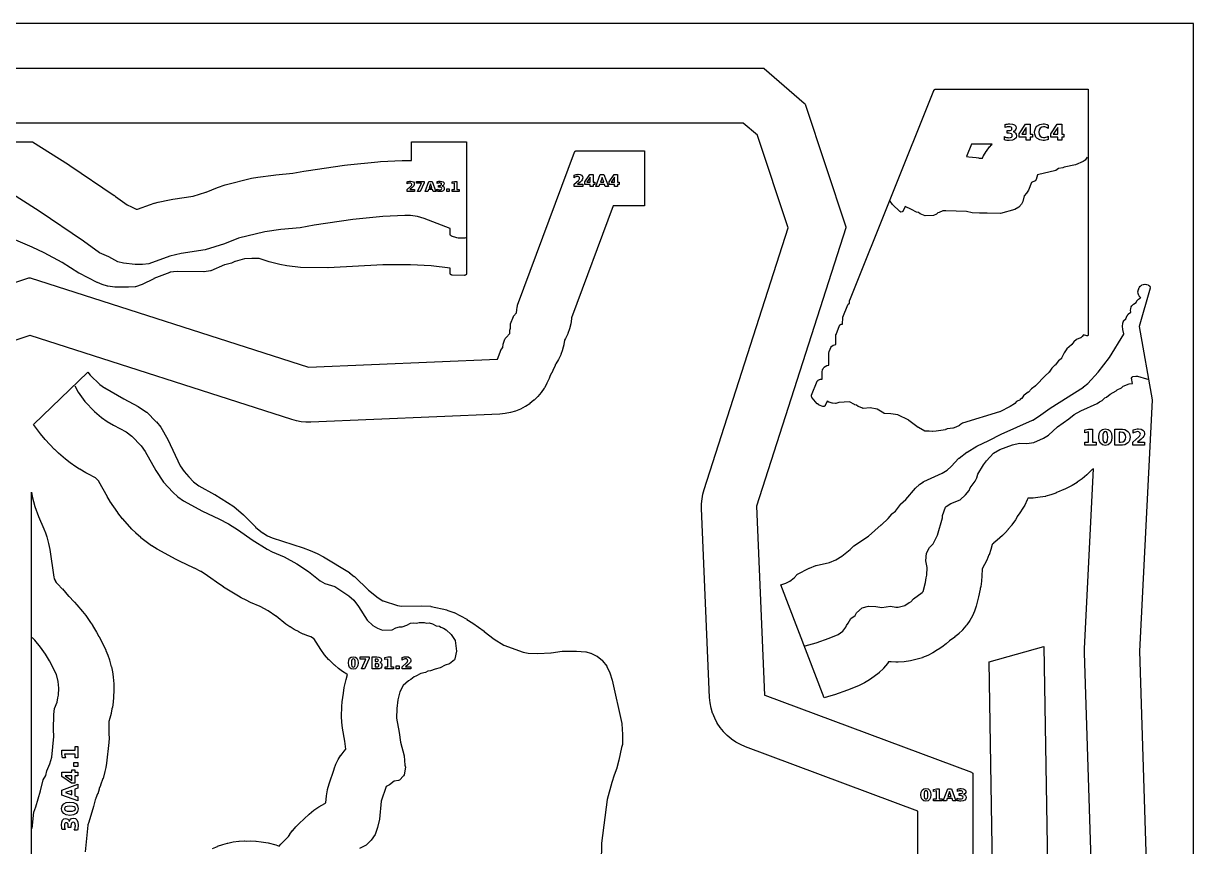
# Model space of a CAD drawing. Header units: millimetres. Extents: x 0 to 841, y 0 to 594.
# Drawn here: x 415.7 to 841, y 294.8 to 594 of the extents above; entities that cross this region are included whole.
import ezdxf

# ---------------------------------------------------------------- set-up
doc = ezdxf.new("R2010")
doc.units = ezdxf.units.MM
for name, color, linetype in [('CUT', 1, 'Continuous'), ('ENGRAVE', 5, 'Continuous'), ('SHEET_EDGE_DO_NOT_CUT', 8, 'Continuous')]:
    doc.layers.add(name, color=color, linetype=linetype)

msp = doc.modelspace()

# ---------------------------------------------------------------- linework, layer by layer
at = {"layer": 'CUT'}
for points in [[(358.62, 577.75), (684.52, 577.76), (684.52, 577.76), (684.57, 577.76), (684.62, 577.75), (684.74, 577.72), (684.79, 577.71), (684.84, 577.69), (684.88, 577.67), (684.93, 577.64), (684.97, 577.61), (699.53, 565.03), (699.57, 564.99), (699.61, 564.95), (699.72, 564.8), (699.75, 564.76), (699.77, 564.71), (699.79, 564.66), (714.63, 520.01), (714.65, 519.96), (714.66, 519.91), (714.66, 519.86), (714.66, 519.81), (714.65, 519.75), (714.64, 519.7), (682.19, 418.53), (682.18, 418.52), (682.18, 418.51), (685.11, 349.87), (685.11, 349.86), (685.12, 349.85), (760.29, 321.85), (760.33, 321.83), (760.37, 321.81), (760.41, 321.79), (760.56, 321.69), (760.6, 321.66), (760.63, 321.62), (760.66, 321.58), (760.69, 321.54), (760.72, 321.5), (760.78, 321.38), (760.79, 321.34), (760.81, 321.3), (760.82, 321.25), (760.82, 321.21), (760.83, 321.16), (760.84, 146.56)], [(740.84, 149.42), (740.83, 307.75), (740.83, 307.76), (740.82, 307.76), (678.14, 331.11), (678.11, 331.12), (676.35, 331.88), (676.31, 331.9), (674.64, 332.82), (674.6, 332.84), (673.03, 333.92), (672.99, 333.95), (671.54, 335.17), (671.5, 335.2), (670.17, 336.56), (670.14, 336.6), (668.94, 338.08), (668.91, 338.12), (667.87, 339.71), (667.85, 339.76), (666.97, 341.44), (666.95, 341.49), (666.23, 343.25), (666.22, 343.3), (665.68, 345.12), (665.67, 345.17), (665.31, 347.04), (665.3, 347.09), (665.13, 349), (665.13, 349.02), (662.2, 417.66), (662.2, 417.68), (662.2, 419.41), (662.21, 419.45), (662.36, 421.17), (662.37, 421.21), (662.67, 422.9), (662.68, 422.95), (663.14, 424.62), (663.14, 424.64), (693.64, 519.73), (693.65, 519.75), (693.64, 519.76), (682.49, 553.32), (682.48, 553.33), (682.47, 553.34), (677.36, 557.75), (677.36, 557.76), (677.34, 557.76), (358.62, 557.75)], [(366.05, 550.95), (419.05, 550.95), (432.07, 542.75), (432.07, 542.74), (432.64, 542.37), (432.65, 542.37), (448.77, 531.42), (448.78, 531.42), (449.26, 531.08), (449.26, 531.08), (453.43, 528.07), (453.44, 528.06), (453.45, 528.05), (455.02, 527.34), (455.04, 527.33), (456.43, 526.63), (456.45, 526.62), (456.7, 526.49), (456.71, 526.48), (456.72, 526.48), (457.2, 526.43), (457.21, 526.43), (457.22, 526.43), (461.89, 528.18), (461.91, 528.19), (463.28, 528.64), (463.32, 528.65), (464.72, 529.01), (464.74, 529.01), (468.83, 529.89), (468.84, 529.89), (470.02, 530.1), (470.03, 530.11), (477.37, 531.21), (477.38, 531.22), (477.39, 531.22), (482.09, 532.67), (482.12, 532.67), (486.29, 534.39), (486.32, 534.41), (489.04, 535.3), (489.07, 535.31), (498.58, 537.71), (498.61, 537.71), (500.89, 538.14), (500.91, 538.15), (506.67, 538.89), (506.68, 538.9), (507.44, 538.98), (507.45, 538.98), (513.6, 539.53), (513.62, 539.54), (517.69, 540.31), (517.7, 540.31), (518.46, 540.44), (518.47, 540.44), (532.45, 542.52), (532.46, 542.52), (533.51, 542.65), (533.52, 542.65), (544.51, 543.69), (544.52, 543.69), (545.48, 543.76), (545.49, 543.76), (553.41, 544.12), (553.42, 544.12), (554.35, 544.14), (554.36, 544.14), (556.44, 544.14), (556.47, 544.14), (556.79, 544.12), (556.81, 544.12), (556.81, 544.13), (556.81, 550.95), (576.81, 550.95), (576.81, 503.26), (576.81, 503.26), (576.8, 503.21), (576.8, 503.16), (576.78, 503.12), (576.71, 502.89), (576.7, 502.84), (576.68, 502.8), (576.65, 502.75), (576.62, 502.71), (576.59, 502.68), (576.55, 502.64), (576.51, 502.61), (576.48, 502.58), (576.44, 502.56), (576.4, 502.54), (576.36, 502.52), (576.2, 502.47), (576.16, 502.46), (576.12, 502.45), (576.07, 502.44), (576.03, 502.44), (571.52, 502.52), (571.47, 502.52), (571.43, 502.53), (571.38, 502.54), (571.33, 502.56), (571.29, 502.58), (571.15, 502.66), (571.11, 502.68), (571.07, 502.71), (571.04, 502.74), (571, 502.78), (570.98, 502.82), (570.95, 502.86), (570.88, 503), (570.86, 503.04), (570.84, 503.09), (570.83, 503.14), (570.82, 503.18), (570.82, 503.23), (570.8, 505.06), (570.8, 505.07), (570.79, 505.07), (563.9, 505.85), (563.89, 505.85), (556.4, 506.24), (556.39, 506.24), (546.42, 506.2), (546.41, 506.2), (526.44, 505.2), (526.41, 505.2), (516.47, 505.3), (516.42, 505.3), (511.46, 505.84), (511.42, 505.84), (508.93, 506.35), (508.91, 506.35), (505.06, 507.31), (505.01, 507.33), (501.42, 508.59), (501.41, 508.59), (501.39, 508.59), (498.76, 508.59), (498.75, 508.59), (496.1, 508.42), (496.09, 508.42), (496.08, 508.41), (492.65, 507.45), (492.62, 507.44), (491.39, 506.92), (491.33, 506.9), (488.9, 506.24), (488.87, 506.23), (483.87, 504.12), (483.82, 504.1), (483.76, 504.09), (481.45, 503.71), (481.41, 503.71), (481.36, 503.71), (471.58, 503.88), (471.57, 503.88), (471.56, 503.88), (468.92, 503.54), (468.91, 503.54), (468.9, 503.53), (463.19, 501.24), (463.17, 501.23), (458.94, 499.11), (458.9, 499.09), (458.87, 499.08), (456.46, 498.32), (456.4, 498.31), (456.35, 498.3), (453.9, 498.13), (453.86, 498.13), (448.99, 498.17), (448.92, 498.18), (446.39, 498.53), (446.35, 498.54), (446.31, 498.55), (444.38, 499.14), (444.34, 499.16), (442.6, 499.85), (442.56, 499.87), (435.97, 503.22), (435.93, 503.24), (429.8, 507.13), (429.79, 507.14), (423.28, 510.61), (423.27, 510.61), (418.9, 512.73), (418.89, 512.73), (407.71, 517.55)], [(373.22, 486.68), (417.74, 501.52), (417.79, 501.54), (417.84, 501.54), (418, 501.56), (418.05, 501.56), (418.1, 501.56), (418.15, 501.55), (418.21, 501.54), (519.36, 469.08), (519.37, 469.08), (519.38, 469.08), (588.01, 472), (588.02, 472), (588.03, 472.01), (589.33, 475.48), (589.34, 475.52), (589.37, 475.57), (589.4, 475.61), (589.43, 475.64), (590, 476.26), (590, 476.27), (590.01, 476.28), (590.03, 477.3), (590.03, 477.35), (590.05, 477.41), (590.06, 477.46), (590.74, 479.26), (590.76, 479.31), (590.79, 479.36), (591.09, 479.82), (591.12, 479.86), (591.15, 479.9), (592.48, 481.26), (592.49, 481.26), (592.49, 481.28), (592.5, 482.36), (592.51, 482.4), (592.51, 482.45), (592.52, 482.49), (592.73, 483.27), (592.74, 483.28), (592.74, 483.3), (592.78, 484.69), (592.79, 484.75), (592.8, 484.8), (592.81, 484.85), (593.79, 487.45), (593.81, 487.5), (593.83, 487.54), (593.86, 487.59), (593.89, 487.62), (594.98, 488.76), (594.98, 488.77), (594.98, 488.78), (595, 489.94), (595.01, 489.98), (595.01, 490.02), (595.02, 490.07), (595.23, 490.77), (595.23, 490.78), (595.23, 490.8), (595.28, 491.41), (595.28, 491.45), (595.29, 491.5), (595.31, 491.55), (616.04, 547.2), (616.06, 547.24), (616.08, 547.29), (616.16, 547.41), (616.19, 547.46), (616.22, 547.49), (616.26, 547.53), (616.3, 547.56), (616.38, 547.61), (616.42, 547.64), (616.47, 547.66), (616.51, 547.68), (616.56, 547.69), (616.71, 547.72), (616.76, 547.73), (616.81, 547.73), (641.44, 547.73), (641.44, 527.73), (630.14, 527.73), (630.13, 527.73), (630.12, 527.72), (614.94, 486.95), (614.93, 486.94), (614.93, 486.93), (614.92, 486.7), (614.92, 486.65), (614.64, 484.84), (614.63, 484.8), (614.18, 483.02), (614.17, 482.97), (613.56, 481.25), (613.54, 481.2), (612.77, 479.54), (612.75, 479.5), (612.39, 478.88), (612.38, 478.87), (612.38, 478.86), (612.14, 477.29), (612.13, 477.24), (611.67, 475.43), (611.65, 475.38), (611.02, 473.62), (611, 473.58), (610.2, 471.88), (610.18, 471.84), (609.22, 470.23), (609.19, 470.19), (609.02, 469.95), (609.01, 469.94), (609.01, 469.93), (608.95, 469.73), (608.93, 469.68), (608.17, 467.81), (608.15, 467.77), (607.2, 465.99), (607.17, 465.94), (607.04, 465.74), (607.03, 465.73), (607.03, 465.72), (606.76, 465), (606.75, 464.98), (605.99, 463.22), (605.97, 463.18), (605.06, 461.52), (605.03, 461.47), (603.95, 459.91), (603.92, 459.87), (602.7, 458.41), (602.67, 458.38), (601.31, 457.05), (601.27, 457.02), (599.79, 455.83), (599.75, 455.8), (598.16, 454.76), (598.12, 454.73), (596.43, 453.85), (596.39, 453.83), (594.62, 453.12), (594.58, 453.11), (592.76, 452.57), (592.71, 452.56), (590.84, 452.2), (590.79, 452.19), (588.89, 452.02), (588.86, 452.02), (520.23, 449.09), (520.21, 449.09), (518.47, 449.1), (518.43, 449.1), (516.72, 449.25), (516.67, 449.26), (514.98, 449.56), (514.94, 449.57), (513.26, 450.03), (513.24, 450.03), (418.13, 480.56), (418.12, 480.56), (418.1, 480.56), (384.55, 469.38)], [(804.97, 252.04), (801.36, 365.19), (801.36, 365.21), (801.37, 366.84), (801.37, 366.86), (804.67, 432.16), (804.67, 432.17), (804.66, 432.16), (804.2, 431.84), (804.19, 431.84), (804.18, 431.83), (802.2, 429.92), (802.18, 429.9), (800.54, 428.49), (800.49, 428.45), (798.7, 427.22), (798.68, 427.21), (796.89, 426.12), (796.86, 426.1), (794.5, 424.88), (794.47, 424.87), (790.95, 423.34), (790.93, 423.33), (789.13, 422.65), (789.08, 422.63), (787.24, 422.13), (787.19, 422.12), (785.3, 421.81), (785.27, 421.8), (782.71, 421.5), (782.68, 421.5), (780.79, 421.4), (780.77, 421.4), (780.77, 421.39), (780.57, 420.85), (780.55, 420.8), (779.63, 418.96), (779.61, 418.94), (778.98, 417.82), (778.96, 417.8), (777.9, 416.13), (777.89, 416.1), (776.93, 414.75), (776.92, 414.73), (776.29, 413.59), (776.25, 413.54), (774.94, 411.71), (774.92, 411.68), (773.67, 410.14), (773.66, 410.12), (772.69, 409.02), (772.67, 408.99), (771.62, 407.96), (771.61, 407.95), (769.65, 406.15), (769.63, 406.14), (768.34, 405.05), (768.3, 405.02), (767.81, 404.68), (767.8, 404.67), (767.79, 404.66), (767.31, 402.85), (767.3, 402.83), (766.66, 400.88), (766.64, 400.83), (765.81, 398.96), (765.8, 398.94), (764.2, 395.81), (764.19, 395.79), (764.12, 395.67), (764.11, 395.66), (764.11, 395.64), (764.08, 393.23), (764.08, 393.2), (763.97, 391.31), (763.96, 391.27), (763.67, 389.41), (763.66, 389.36), (763.46, 388.59), (763.45, 388.56), (763.44, 388.42), (763.43, 388.38), (762.87, 385.57), (762.87, 385.54), (761.96, 382.25), (761.95, 382.23), (761.37, 380.45), (761.35, 380.4), (760.61, 378.7), (760.59, 378.66), (759.68, 377.03), (759.66, 376.99), (758.6, 375.45), (758.58, 375.43), (758.28, 375.03), (758.26, 375.01), (757.06, 373.57), (757.03, 373.54), (755.7, 372.23), (755.66, 372.2), (754.21, 371.02), (754.19, 371), (752.33, 369.64), (752.31, 369.62), (751.09, 368.5), (751.05, 368.47), (749.51, 367.3), (749.47, 367.28), (748.13, 366.46), (748.11, 366.45), (747.94, 366.33), (747.92, 366.32), (746.24, 365.21), (746.2, 365.19), (744.43, 364.27), (744.38, 364.24), (742.53, 363.51), (742.48, 363.49), (740.54, 362.95), (740.52, 362.94), (738.1, 362.39), (738.07, 362.39), (735.87, 362.02), (735.81, 362.01), (733.58, 361.89), (733.55, 361.89), (732.75, 361.9), (732.73, 361.9), (731.11, 361.97), (731.07, 361.98), (730.82, 362.01), (730.81, 362.01), (730.8, 362.01), (730.74, 362), (730.71, 362), (730.15, 361.94), (730.14, 361.94), (730.13, 361.93), (729.72, 361.36), (729.7, 361.34), (728.32, 359.63), (728.28, 359.59), (726.72, 358.05), (726.68, 358.02), (724.94, 356.66), (724.92, 356.64), (723.24, 355.48), (723.22, 355.46), (721.42, 354.35), (721.38, 354.32), (719.47, 353.41), (719.44, 353.4), (716.21, 352.06), (716.2, 352.06), (715.2, 351.67), (715.18, 351.67), (710.5, 350.02), (710.48, 350.02), (709.19, 349.61), (709.17, 349.6), (706.75, 348.94), (690.94, 389.95), (692.8, 390.55), (692.8, 390.55), (692.81, 390.56), (692.81, 390.56), (694.23, 391.27), (694.24, 391.28), (694.25, 391.28), (695.81, 392.48), (695.82, 392.49), (695.83, 392.5), (696.92, 393.75), (696.96, 393.79), (696.99, 393.82), (697.03, 393.85), (697.07, 393.87), (701.32, 396.05), (701.38, 396.07), (703.76, 396.93), (703.82, 396.95), (708.66, 398.06), (708.67, 398.06), (708.68, 398.06), (710.97, 399.02), (710.98, 399.02), (710.99, 399.03), (713.11, 400.36), (713.13, 400.37), (716.16, 402.8), (716.18, 402.81), (717.5, 404.12), (717.54, 404.15), (717.58, 404.18), (722.8, 407.63), (722.83, 407.65), (727.51, 411.75), (727.52, 411.76), (729.96, 414.08), (729.98, 414.1), (731.31, 415.66), (731.35, 415.69), (731.38, 415.73), (732.69, 416.76), (732.69, 416.77), (732.7, 416.78), (734.45, 419.18), (734.49, 419.22), (734.52, 419.25), (736.38, 420.94), (736.4, 420.97), (739.92, 425.09), (739.96, 425.13), (741.39, 426.47), (741.42, 426.49), (741.45, 426.52), (742.85, 427.44), (742.88, 427.46), (742.92, 427.47), (749.63, 430.5), (749.66, 430.51), (751.48, 431.61), (751.49, 431.62), (751.5, 431.63), (752.93, 432.94), (752.94, 432.95), (755.71, 435.96), (755.75, 435.99), (755.78, 436.02), (758.64, 438.14), (758.68, 438.17), (762.22, 440.35), (762.27, 440.38), (766.61, 442.38), (766.62, 442.39), (771.06, 444.75), (771.09, 444.76), (782.49, 449.84), (782.52, 449.86), (784.66, 451.16), (784.67, 451.17), (788.88, 454.12), (788.9, 454.13), (801.02, 461.85), (801.04, 461.87), (802.52, 463.11), (802.55, 463.14), (806.31, 467.28), (806.32, 467.3), (810.41, 472.59), (810.43, 472.62), (815.61, 481.11), (815.61, 481.12), (815.61, 481.13), (815.31, 482.81), (815.31, 482.86), (815.22, 483.84), (815.22, 483.88), (815.22, 483.93), (815.32, 484.93), (815.32, 484.98), (815.33, 485.02), (815.54, 485.78), (815.56, 485.83), (815.58, 485.88), (815.61, 485.93), (815.64, 485.97), (815.68, 486.01), (816.34, 486.66), (816.35, 486.67), (816.35, 486.68), (816.91, 487.82), (816.94, 487.88), (817.23, 488.3), (817.26, 488.34), (817.29, 488.38), (817.33, 488.42), (818.19, 489.09), (818.2, 489.1), (818.2, 489.11), (818.12, 489.74), (818.12, 489.79), (818.12, 489.83), (818.14, 490.29), (818.14, 490.33), (818.15, 490.37), (818.16, 490.41), (818.32, 490.93), (818.33, 490.96), (818.35, 491), (818.37, 491.04), (818.6, 491.41), (818.62, 491.45), (818.65, 491.48), (818.68, 491.51), (819.12, 491.94), (819.16, 491.98), (819.21, 492.01), (820.14, 492.57), (820.15, 492.58), (820.16, 492.59), (820.41, 493.14), (820.43, 493.18), (820.46, 493.22), (820.49, 493.26), (820.89, 493.71), (820.92, 493.74), (820.95, 493.77), (820.98, 493.8), (821.36, 494.05), (821.41, 494.08), (821.45, 494.1), (821.86, 494.26), (821.87, 494.27), (821.86, 494.27), (821.25, 494.91), (821.22, 494.95), (821.19, 494.99), (821.16, 495.03), (821.14, 495.07), (820.85, 495.8), (820.84, 495.85), (820.83, 495.91), (820.82, 495.96), (820.79, 496.48), (820.79, 496.53), (820.8, 496.58), (820.89, 497.12), (820.9, 497.17), (820.92, 497.22), (821.23, 498), (821.25, 498.05), (821.28, 498.09), (821.31, 498.13), (821.58, 498.46), (821.61, 498.49), (821.64, 498.52), (821.67, 498.55), (822.11, 498.87), (822.14, 498.89), (822.18, 498.91), (822.22, 498.93), (822.63, 499.1), (822.67, 499.11), (822.71, 499.12), (822.75, 499.13), (823.29, 499.2), (823.33, 499.21), (823.37, 499.21), (823.41, 499.21), (823.85, 499.16), (823.89, 499.15), (823.93, 499.14), (823.97, 499.13), (824.48, 498.94), (824.52, 498.92), (824.56, 498.9), (824.59, 498.88), (824.98, 498.6), (825.02, 498.57), (825.06, 498.53), (825.09, 498.49), (825.12, 498.44), (825.21, 498.27), (825.23, 498.23), (825.25, 498.19), (825.26, 498.15), (825.27, 498.1), (825.28, 498.06), (825.28, 498.01), (825.27, 497.84), (825.27, 497.8), (825.26, 497.76), (825.25, 497.72), (821.22, 483.88), (821.22, 483.87), (821.22, 483.86), (825.95, 457.14), (825.96, 457.09), (825.96, 457.03), (821.35, 365.85), (821.35, 365.83), (825.03, 250.59)], [(484.48, 294.08), (486.26, 294.91), (486.3, 294.93), (488.16, 295.58), (488.18, 295.58), (489.95, 296.1), (489.98, 296.11), (491.97, 296.58), (492.02, 296.59), (494.04, 296.85), (494.09, 296.85), (496.13, 296.9), (496.18, 296.9), (496.79, 296.85), (496.82, 296.85), (498.36, 296.93), (498.41, 296.93), (500.24, 296.86), (500.28, 296.85), (502.11, 296.61), (502.13, 296.6), (504.64, 296.14), (504.67, 296.14), (507.43, 295.42), (507.47, 295.41), (508.63, 295.01), (508.64, 295.01), (508.65, 295.02), (509.26, 295.67), (509.27, 295.68), (512.06, 298.44), (512.07, 298.45), (512.07, 298.47), (512.59, 299.28), (512.6, 299.3), (513.57, 300.69), (513.6, 300.73), (514.68, 302.02), (514.71, 302.06), (515.91, 303.26), (515.92, 303.28), (519.56, 306.64), (519.58, 306.66), (521.24, 308.03), (521.28, 308.06), (523.08, 309.24), (523.1, 309.26), (525.32, 310.55), (525.34, 310.56), (525.62, 310.7), (525.63, 310.71), (525.63, 310.72), (525.88, 313.25), (525.88, 313.28), (526.22, 315.47), (526.24, 315.52), (526.82, 317.66), (526.83, 317.69), (528.62, 323), (528.63, 323.03), (529.3, 324.75), (529.32, 324.79), (530.14, 326.44), (530.17, 326.48), (531.14, 328.03), (531.17, 328.07), (532.29, 329.53), (532.32, 329.57), (532.95, 330.24), (532.96, 330.25), (532.96, 330.27), (532.57, 333.16), (532.56, 333.18), (531.69, 337.86), (531.69, 337.88), (531.41, 339.99), (531.41, 340.05), (531.36, 342.17), (531.36, 342.2), (531.48, 345.67), (531.48, 345.7), (531.61, 347.44), (531.61, 347.47), (532, 350.6), (532, 350.63), (532.35, 352.62), (532.35, 352.65), (533.01, 355.55), (533.02, 355.58), (533.5, 357.33), (533.52, 357.37), (533.53, 357.39), (533.53, 357.41), (533.52, 357.41), (533.32, 357.52), (533.3, 357.53), (531.74, 358.45), (531.7, 358.48), (530.25, 359.53), (530.22, 359.56), (528.86, 360.75), (528.84, 360.77), (526.8, 362.73), (526.78, 362.75), (525.19, 364.47), (525.15, 364.52), (523.78, 366.41), (523.77, 366.43), (521.22, 370.44), (521.21, 370.45), (521.2, 370.45), (520.21, 371.09), (520.2, 371.1), (520.19, 371.1), (519.14, 371.44), (519.12, 371.45), (517.51, 372.05), (517.46, 372.07), (515.91, 372.81), (515.89, 372.82), (514.16, 373.74), (514.14, 373.75), (512.63, 374.65), (512.59, 374.68), (511.16, 375.7), (511.14, 375.72), (507.53, 378.57), (507.52, 378.58), (504.67, 380.49), (504.65, 380.5), (501.77, 382.09), (501.75, 382.1), (498.31, 383.55), (498.29, 383.56), (496.66, 384.33), (496.64, 384.34), (494.88, 385.29), (494.87, 385.29), (493.92, 385.83), (493.91, 385.84), (488.44, 389.16), (488.42, 389.18), (487.08, 390.07), (487.06, 390.08), (482.68, 393.26), (482.66, 393.27), (480.28, 394.76), (480.27, 394.76), (477.87, 396.05), (477.85, 396.06), (472.41, 398.59), (472.4, 398.6), (471.3, 399.14), (471.29, 399.15), (464.38, 402.89), (464.36, 402.91), (462.36, 404.15), (462.33, 404.17), (460.32, 405.59), (460.29, 405.61), (458.43, 407.1), (458.41, 407.12), (456.57, 408.79), (456.56, 408.81), (455.17, 410.2), (455.15, 410.22), (451.82, 413.9), (451.8, 413.93), (450.05, 416.16), (450.03, 416.19), (447.19, 420.42), (447.18, 420.44), (446.31, 421.87), (446.3, 421.89), (443.15, 427.57), (443.15, 427.58), (443.14, 427.58), (442, 428.78), (441.99, 428.79), (441.98, 428.8), (439.11, 430.31), (439.1, 430.32), (438.41, 430.7), (438.4, 430.7), (436.19, 431.99), (436.17, 432), (434.81, 432.86), (434.79, 432.87), (432.72, 434.31), (432.7, 434.33), (431.03, 435.63), (431.01, 435.64), (428.46, 437.85), (428.45, 437.86), (427.1, 439.14), (427.08, 439.16), (423.66, 442.74), (423.64, 442.77), (421.91, 444.84), (421.89, 444.87), (419.46, 448.23), (439.16, 467.23), (440.02, 466.21), (440.02, 466.21), (440.03, 466.2), (443.52, 462.81), (443.54, 462.78), (445.26, 461.52), (445.29, 461.51), (452.24, 457.51), (452.25, 457.5), (457.44, 454.82), (457.49, 454.79), (460.48, 452.73), (460.52, 452.7), (460.55, 452.68), (464.04, 449.25), (464.08, 449.21), (465.65, 447.3), (465.68, 447.26), (465.7, 447.23), (468.25, 442.78), (468.27, 442.75), (472.74, 433.22), (472.76, 433.19), (474.13, 431.11), (474.13, 431.1), (474.14, 431.09), (475.81, 429.25), (475.82, 429.24), (477.55, 427.44), (477.58, 427.42), (479.52, 425.89), (479.53, 425.89), (479.54, 425.88), (485.23, 422.76), (485.25, 422.75), (492.18, 418.47), (492.21, 418.45), (492.24, 418.43), (495.71, 415.46), (495.74, 415.43), (500.03, 410.98), (500.05, 410.96), (502.66, 408.84), (502.69, 408.82), (504.39, 407.78), (504.4, 407.78), (504.41, 407.77), (506.14, 407.09), (506.15, 407.09), (517.38, 403.38), (517.4, 403.37), (519.96, 402.39), (519.98, 402.38), (522.43, 401.34), (522.47, 401.32), (524.77, 400.1), (524.79, 400.09), (534.23, 394.41), (534.28, 394.37), (535.97, 393.02), (536, 392.99), (541.18, 388.03), (541.2, 388.02), (544.64, 385.28), (544.66, 385.27), (546.4, 384.13), (546.41, 384.12), (546.42, 384.12), (551.64, 382.48), (551.67, 382.47), (553.1, 382.24), (553.11, 382.24), (553.12, 382.24), (560.37, 382.34), (560.41, 382.34), (563.78, 382.15), (563.82, 382.14), (563.86, 382.13), (569.57, 380.83), (569.62, 380.81), (572.18, 379.9), (572.25, 379.88), (576.87, 377.44), (576.91, 377.42), (579.06, 376.06), (579.08, 376.04), (583.19, 373.08), (583.2, 373.06), (586.8, 370.22), (586.82, 370.21), (590.29, 368.03), (590.3, 368.02), (590.31, 368.02), (597.34, 365.51), (597.35, 365.51), (597.36, 365.51), (599.12, 365.17), (599.15, 365.17), (602.65, 365.02), (602.67, 365.02), (607.44, 365.21), (607.47, 365.21), (611.52, 365.89), (611.56, 365.9), (611.6, 365.9), (616.76, 365.9), (616.79, 365.9), (620.17, 365.67), (620.22, 365.67), (620.26, 365.66), (620.3, 365.65), (621.84, 365.15), (621.9, 365.12), (624.1, 364.05), (624.15, 364.03), (624.19, 364), (626.13, 362.5), (626.16, 362.47), (626.19, 362.44), (626.22, 362.4), (627.73, 360.39), (627.76, 360.34), (627.78, 360.29), (628.8, 357.97), (628.81, 357.93), (629.67, 355.34), (629.69, 355.3), (633.25, 339.52), (633.26, 339.48), (633.26, 339.44), (633.51, 335.57), (633.51, 335.54), (633.49, 332.11), (633.49, 332.06), (633.48, 332.01), (633.47, 331.96), (633.14, 330.9), (633.13, 330.88), (632.16, 326.22), (632.15, 326.19), (631.42, 323.44), (631.4, 323.38), (630.37, 320.82), (630.37, 320.8), (629.54, 318.11), (629.54, 318.1), (627.93, 311.99), (627.93, 311.96), (625.78, 296.06), (625.78, 296.03), (625.65, 288.98)], [(418.62, 197.97), (418.62, 352.25), (418.63, 352.31), (418.63, 352.31), (418.63, 352.33), (418.63, 352.34), (418.62, 352.35), (418.62, 423.67), (418.92, 422.11), (418.93, 422.09), (419.89, 418.44), (419.9, 418.41), (421.23, 414.84), (421.24, 414.83), (423.2, 410.32), (423.21, 410.3), (423.75, 408.91), (423.76, 408.88), (424.2, 407.45), (424.2, 407.44), (424.85, 404.98), (424.86, 404.95), (425.3, 402.82), (425.31, 402.79), (426.8, 392.8), (426.8, 392.79), (426.87, 392.22), (426.87, 392.21), (426.87, 392.2), (427.27, 391.49), (427.29, 391.45), (427.6, 390.8), (427.6, 390.79), (427.61, 390.78), (428.24, 390.2), (428.26, 390.18), (429.86, 388.54), (429.88, 388.52), (432.18, 385.86), (432.19, 385.85), (434.24, 383.73), (434.25, 383.72), (435.14, 382.74), (435.15, 382.72), (437.23, 380.26), (437.25, 380.24), (438.37, 378.78), (438.38, 378.77), (440.13, 376.26), (440.14, 376.25), (440.79, 375.25), (440.8, 375.24), (442.32, 372.75), (442.33, 372.73), (443.2, 371.16), (443.21, 371.14), (445.65, 366.17), (445.66, 366.15), (446.4, 364.45), (446.42, 364.41), (446.99, 362.65), (447, 362.63), (447.68, 360.15), (447.69, 360.13), (448.09, 358.35), (448.1, 358.3), (448.33, 356.49), (448.34, 356.46), (448.54, 354.01), (448.54, 353.98), (448.6, 351.72), (448.6, 351.69), (448.52, 349.19), (448.52, 349.17), (448.38, 347.37), (448.37, 347.33), (448.07, 345.56), (448.06, 345.51), (447.88, 344.86), (447.88, 344.84), (447.62, 343.27), (447.61, 343.23), (447.18, 341.55), (447.17, 341.5), (446.75, 340.31), (446.75, 340.29), (446.74, 340.28), (446.73, 337.8), (446.73, 337.79), (446.83, 335.89), (446.83, 335.87), (446.85, 334.27), (446.84, 334.23), (446.73, 332.65), (446.73, 332.63), (445.91, 325.15), (445.91, 325.13), (445.68, 323.62), (445.67, 323.58), (445.33, 322.1), (445.33, 322.08), (444.66, 319.63), (444.65, 319.6), (443.8, 317.11), (443.79, 317.08), (443.3, 315.93), (443.29, 315.89), (443.24, 315.69), (443.23, 315.66), (442.73, 314.02), (442.71, 313.98), (442.07, 312.4), (442.05, 312.36), (441.77, 311.8), (441.76, 311.79), (441.76, 311.77), (441.41, 310.33), (441.4, 310.32), (441.17, 309.43), (441.16, 309.42), (439.47, 303.67), (439.46, 303.65), (439.13, 302.69), (439.13, 302.67), (439.12, 302.66), (438.22, 292.96)]]:
    msp.add_lwpolyline(points, dxfattribs=at)
for points in [[(750.93, 446.38), (750.89, 446.36), (750.85, 446.35), (750.8, 446.34), (747.45, 445.76), (747.42, 445.76), (746.07, 445.63), (746.01, 445.63), (745.95, 445.63), (744.94, 445.79), (744.93, 445.79), (744.92, 445.79), (743.57, 445.78), (743.52, 445.78), (743.47, 445.79), (743.42, 445.8), (743.37, 445.82), (743.33, 445.84), (741.01, 447.08), (740.98, 447.1), (740.94, 447.13), (737.56, 449.74), (737.55, 449.75), (737.54, 449.75), (733.48, 451.71), (733.47, 451.71), (733.46, 451.72), (731.01, 452.12), (730.98, 452.12), (728.64, 452.24), (728.59, 452.24), (728.55, 452.25), (728.5, 452.27), (728.45, 452.29), (728.41, 452.31), (725.99, 453.76), (725.97, 453.77), (725.96, 453.77), (723.5, 454.3), (723.49, 454.3), (723.48, 454.3), (720.91, 454.1), (720.87, 454.1), (720.82, 454.1), (720.78, 454.11), (720.73, 454.12), (720.69, 454.14), (719.23, 454.72), (719.18, 454.74), (719.13, 454.77), (718.49, 455.23), (718.47, 455.24), (718.46, 455.24), (717.83, 455.43), (717.79, 455.44), (717.75, 455.46), (717.72, 455.48), (715.98, 456.5), (715.97, 456.51), (715.96, 456.51), (712.07, 456.19), (712.06, 456.19), (712.05, 456.18), (710.99, 455.89), (710.95, 455.88), (710.9, 455.87), (710.85, 455.87), (710.81, 455.87), (709.74, 455.98), (709.69, 455.98), (709.63, 456), (708.52, 456.36), (708.48, 456.38), (708.43, 456.4), (707.82, 456.75), (707.81, 456.76), (707.8, 456.74), (707.13, 455.15), (707.1, 455.1), (707.08, 455.05), (707.04, 455.01), (707.01, 454.97), (706.96, 454.94), (706.89, 454.88), (706.85, 454.86), (706.81, 454.84), (706.77, 454.82), (706.72, 454.8), (706.68, 454.79), (706.63, 454.79), (706.44, 454.77), (706.38, 454.77), (706.33, 454.78), (706.28, 454.79), (706.23, 454.8), (704.91, 455.28), (704.87, 455.3), (704.83, 455.32), (704.8, 455.34), (704.3, 455.69), (704.27, 455.72), (704.24, 455.74), (704.21, 455.78), (702.34, 457.98), (702.32, 458.01), (702.29, 458.05), (702.27, 458.09), (702.25, 458.13), (702.16, 458.39), (702.14, 458.44), (702.13, 458.49), (702.13, 458.55), (702.13, 458.6), (702.14, 458.66), (702.16, 458.76), (702.17, 458.81), (702.18, 458.85), (704.23, 463.94), (704.26, 463.99), (704.28, 464.03), (704.32, 464.07), (704.35, 464.11), (704.51, 464.26), (704.54, 464.29), (704.58, 464.32), (704.61, 464.34), (704.94, 464.52), (704.98, 464.54), (705.03, 464.56), (705.4, 464.68), (705.45, 464.69), (705.5, 464.7), (705.96, 464.75), (705.97, 464.75), (705.97, 464.76), (705.98, 467.42), (705.99, 467.46), (705.99, 467.51), (706.08, 467.96), (706.1, 468.01), (706.12, 468.06), (706.27, 468.41), (706.29, 468.46), (706.32, 468.51), (706.64, 468.94), (706.67, 468.97), (706.7, 469.01), (706.74, 469.04), (707.21, 469.4), (707.25, 469.42), (707.28, 469.45), (707.32, 469.46), (707.73, 469.63), (707.76, 469.65), (707.8, 469.66), (707.85, 469.66), (708.46, 469.75), (708.47, 469.75), (708.47, 469.77), (708.47, 474.34), (708.47, 474.39), (708.48, 474.44), (708.51, 474.62), (708.52, 474.67), (708.54, 474.72), (709.31, 476.51), (709.33, 476.56), (709.36, 476.6), (709.39, 476.64), (709.43, 476.68), (709.47, 476.71), (709.51, 476.74), (709.96, 477.02), (710, 477.04), (710.04, 477.06), (710.08, 477.08), (710.13, 477.09), (710.95, 477.25), (710.96, 477.25), (710.96, 477.26), (711.02, 480.8), (711.02, 480.85), (711.03, 480.9), (711.04, 480.94), (711.05, 480.98), (712.37, 484.23), (712.39, 484.27), (712.41, 484.32), (712.45, 484.36), (712.48, 484.4), (712.52, 484.43), (712.69, 484.57), (712.73, 484.6), (712.78, 484.62), (712.83, 484.65), (712.88, 484.66), (712.93, 484.67), (713.45, 484.75), (713.46, 484.75), (713.46, 484.76), (713.51, 487.03), (713.51, 487.08), (713.52, 487.12), (713.53, 487.16), (713.55, 487.21), (715.38, 491.78), (715.41, 491.83), (715.43, 491.87), (715.47, 491.92), (715.56, 492.03), (715.6, 492.06), (715.63, 492.09), (715.67, 492.12), (715.71, 492.14), (715.75, 492.16), (715.94, 492.24), (715.95, 492.25), (715.95, 492.26), (716, 493.26), (716.01, 493.32), (716.02, 493.37), (716.04, 493.42), (746.57, 569.61), (746.59, 569.65), (746.62, 569.7), (746.65, 569.74), (746.78, 569.9), (746.81, 569.94), (746.85, 569.97), (746.89, 570), (746.93, 570.03), (746.98, 570.05), (747.02, 570.06), (747.23, 570.13), (747.27, 570.14), (747.32, 570.15), (747.37, 570.15), (802.65, 570.15), (802.65, 480.56), (802.63, 480.55), (802.58, 480.54), (802.45, 480.51), (802.4, 480.5), (802.35, 480.5), (802.29, 480.5), (802.24, 480.51), (800.99, 480.77), (800.97, 480.77), (800.97, 480.76), (800.49, 480.17), (800.46, 480.14), (800.42, 480.11), (800.39, 480.08), (799.96, 479.78), (799.92, 479.75), (799.88, 479.73), (798.48, 479.09), (798.47, 479.09), (798.47, 479.08), (797.49, 478.25), (797.48, 478.24), (797.48, 478.23), (796.7, 477.29), (796.67, 477.25), (796.64, 477.22), (794.95, 475.79), (794.94, 475.78), (794.94, 475.77), (793.95, 474.3), (793.93, 474.27), (792.96, 472.29), (792.94, 472.25), (792.91, 472.21), (792.87, 472.17), (792.84, 472.13), (791.9, 471.33), (791.9, 471.33), (791.89, 471.32), (790.67, 469.82), (790.62, 469.77), (789.51, 468.73), (789.5, 468.72), (789.49, 468.71), (788.48, 467.26), (788.46, 467.23), (788.43, 467.2), (788.4, 467.17), (787.14, 466.08), (787.12, 466.06), (783.5, 462.26), (783.47, 462.23), (783.44, 462.2), (782.07, 461.17), (782.06, 461.16), (782.05, 461.16), (781.01, 460.02), (780.97, 459.98), (780.93, 459.95), (779.37, 458.87), (779.36, 458.86), (779.35, 458.85), (778.53, 457.73), (778.49, 457.69), (778.44, 457.65), (778.01, 457.28), (777.97, 457.25), (777.93, 457.23), (776.68, 456.56), (776.67, 456.55), (776.66, 456.54), (776.01, 455.86), (775.97, 455.82), (775.92, 455.79), (774.38, 454.78), (774.34, 454.76), (770.55, 452.83), (770.51, 452.81), (770.47, 452.79), (757.01, 448.75), (757, 448.75), (756.99, 448.74), (755.95, 447.95), (755.91, 447.93), (755.87, 447.91), (754.63, 447.27), (754.59, 447.25), (754.56, 447.24), (753.62, 446.92), (753.56, 446.91), (753.5, 446.9), (751.52, 446.71), (751.51, 446.71), (751.5, 446.71), (750.97, 446.4), (750.93, 446.38)], [(764.24, 545.06), (764.58, 545.77), (764.61, 545.82), (765.65, 547.49), (765.68, 547.53), (766.88, 549.1), (766.92, 549.13), (767.61, 549.87), (767.62, 549.88), (767.63, 549.89), (767.78, 550.14), (767.79, 550.15), (767.78, 550.15), (760.33, 550.15), (760.32, 550.15), (760.32, 550.14), (758.5, 545.61), (758.5, 545.6), (758.51, 545.6), (759.27, 545.56), (759.3, 545.56), (762, 545.26), (762.03, 545.26), (762.97, 545.09), (763, 545.08), (763.62, 545.04), (763.64, 545.04), (764.22, 545.05), (764.23, 545.05), (764.24, 545.06)], [(790.3, 143.85), (790.3, 143.79), (790.29, 143.73), (781.05, 102.12), (781.04, 102.07), (781.02, 102.03), (781, 101.99), (780.98, 101.95), (780.95, 101.91), (776.17, 96.07), (766.71, 129.77), (770.27, 145.81), (770.27, 145.82), (770.27, 145.84), (766.71, 361.98), (786.62, 367.57), (790.3, 143.85)]]:
    msp.add_lwpolyline(points, close=True, dxfattribs=at)
at = {"layer": 'ENGRAVE'}
for points in [[(775.42, 554.69), (775.94, 554.48), (776.31, 554.16), (776.55, 553.73), (776.62, 553.2), (776.46, 552.43), (775.96, 551.88), (775.14, 551.54), (774.02, 551.43), (773.57, 551.45), (773.12, 551.5), (772.67, 551.59), (772.23, 551.72), (772.23, 552.88), (772.65, 552.69), (773.06, 552.56), (773.48, 552.48), (773.88, 552.45), (774.41, 552.5), (774.8, 552.66), (775.04, 552.91), (775.12, 553.25), (775.04, 553.6), (774.79, 553.86), (774.39, 554.01), (773.83, 554.06), (773.23, 554.06), (773.23, 555.03), (773.86, 555.03), (774.35, 555.07), (774.7, 555.21), (774.91, 555.43), (774.98, 555.75), (774.91, 556.05), (774.71, 556.27), (774.39, 556.4), (773.95, 556.45), (773.58, 556.43), (773.22, 556.37), (772.85, 556.27), (772.48, 556.13), (772.48, 557.23), (772.92, 557.34), (773.36, 557.42), (773.79, 557.46), (774.22, 557.48), (775.21, 557.38), (775.92, 557.1), (776.34, 556.64), (776.48, 555.98), (776.42, 555.52), (776.21, 555.14), (775.88, 554.87), (775.42, 554.69)], [(779.95, 557.37), (781.63, 557.37), (781.63, 553.69), (782.46, 553.69), (782.46, 552.6), (781.63, 552.6), (781.63, 551.54), (780.2, 551.54), (780.2, 552.6), (777.62, 552.6), (777.62, 553.89), (779.95, 557.37)], [(788.18, 551.86), (787.76, 551.67), (787.32, 551.54), (786.86, 551.45), (786.38, 551.43), (785.08, 551.63), (784.07, 552.24), (783.7, 552.69), (783.28, 553.79), (783.22, 554.45), (783.28, 555.11), (783.7, 556.22), (784.07, 556.66), (785.08, 557.27), (786.38, 557.48), (786.86, 557.45), (787.32, 557.37), (787.76, 557.23), (788.18, 557.04), (788.18, 555.84), (787.77, 556.09), (787.36, 556.26), (786.94, 556.36), (786.5, 556.39), (785.79, 556.26), (785.24, 555.87), (784.89, 555.26), (784.78, 554.45), (784.89, 553.64), (785.24, 553.03), (785.79, 552.65), (786.5, 552.52), (786.94, 552.55), (787.36, 552.65), (787.77, 552.82), (788.18, 553.07), (788.18, 551.86)], [(791.39, 557.37), (793.06, 557.37), (793.06, 553.69), (793.89, 553.69), (793.89, 552.6), (793.06, 552.6), (793.06, 551.54), (791.64, 551.54), (791.64, 552.6), (789.06, 552.6), (789.06, 553.89), (791.39, 557.37)], [(780.2, 556.13), (778.56, 553.69), (780.2, 553.69), (780.2, 556.13)], [(791.64, 556.13), (789.99, 553.69), (791.64, 553.69), (791.64, 556.13)], [(556.22, 533.63), (557.83, 533.63), (557.83, 532.94), (555.18, 532.94), (555.18, 533.63), (556.51, 534.81), (556.66, 534.97), (556.77, 535.12), (556.84, 535.28), (556.86, 535.44), (556.81, 535.68), (556.69, 535.86), (556.48, 535.97), (556.23, 536.01), (556, 535.99), (555.75, 535.92), (555.48, 535.8), (555.19, 535.64), (555.19, 536.44), (555.5, 536.53), (555.81, 536.6), (556.12, 536.64), (556.42, 536.66), (557, 536.58), (557.44, 536.37), (557.71, 536.02), (557.8, 535.56), (557.76, 535.28), (557.65, 535.01), (557.41, 534.71), (557, 534.32), (556.22, 533.63)], [(558.6, 536.59), (561.34, 536.59), (561.34, 536.06), (559.92, 532.94), (559.01, 532.94), (560.35, 535.9), (558.6, 535.9), (558.6, 536.59)], [(564.41, 533.61), (562.94, 533.61), (562.71, 532.94), (561.76, 532.94), (563.11, 536.59), (564.24, 536.59), (565.59, 532.94), (564.64, 532.94), (564.41, 533.61)], [(567.94, 534.91), (568.26, 534.78), (568.5, 534.58), (568.64, 534.31), (568.69, 533.98), (568.59, 533.5), (568.27, 533.16), (567.76, 532.94), (567.06, 532.87), (566.78, 532.88), (566.5, 532.92), (566.22, 532.98), (565.94, 533.05), (565.94, 533.78), (566.21, 533.66), (566.47, 533.58), (566.73, 533.53), (566.98, 533.51), (567.31, 533.55), (567.55, 533.64), (567.7, 533.8), (567.75, 534.01), (567.7, 534.23), (567.55, 534.39), (567.29, 534.49), (566.94, 534.52), (566.57, 534.52), (566.57, 535.12), (566.96, 535.12), (567.27, 535.15), (567.49, 535.24), (567.62, 535.38), (567.66, 535.57), (567.62, 535.76), (567.5, 535.9), (567.29, 535.98), (567.02, 536.01), (566.79, 536), (566.56, 535.96), (566.33, 535.9), (566.1, 535.81), (566.1, 536.5), (566.38, 536.57), (566.65, 536.62), (566.92, 536.65), (567.19, 536.66), (567.81, 536.6), (568.25, 536.42), (568.52, 536.13), (568.6, 535.72), (568.56, 535.43), (568.44, 535.2), (568.23, 535.02), (567.94, 534.91)], [(571.57, 533.59), (572.4, 533.59), (572.4, 535.95), (571.55, 535.77), (571.55, 536.41), (572.4, 536.59), (573.29, 536.59), (573.29, 533.59), (574.12, 533.59), (574.12, 532.94), (571.57, 532.94), (571.57, 533.59)], [(617.09, 535.52), (619.01, 535.52), (619.01, 534.69), (615.83, 534.69), (615.83, 535.52), (617.43, 536.93), (617.61, 537.12), (617.74, 537.31), (617.82, 537.5), (617.85, 537.69), (617.8, 537.97), (617.64, 538.19), (617.4, 538.33), (617.09, 538.38), (616.82, 538.35), (616.51, 538.26), (616.19, 538.12), (615.84, 537.93), (615.84, 538.89), (616.22, 539), (616.6, 539.08), (616.96, 539.13), (617.33, 539.15), (618.02, 539.06), (618.55, 538.8), (618.87, 538.39), (618.98, 537.84), (618.93, 537.49), (618.8, 537.17), (618.51, 536.81), (618.02, 536.34), (617.09, 535.52)], [(621.55, 539.07), (622.81, 539.07), (622.81, 536.31), (623.43, 536.31), (623.43, 535.49), (622.81, 535.49), (622.81, 534.69), (621.74, 534.69), (621.74, 535.49), (619.8, 535.49), (619.8, 536.46), (621.55, 539.07)], [(621.74, 538.14), (620.5, 536.31), (621.74, 536.31), (621.74, 538.14)], [(626.91, 535.49), (625.15, 535.49), (624.87, 534.69), (623.74, 534.69), (625.36, 539.07), (626.7, 539.07), (628.32, 534.69), (627.19, 534.69), (626.91, 535.49)], [(625.43, 536.3), (626.63, 536.3), (626.03, 538.04), (625.43, 536.3)], [(630.37, 539.07), (631.63, 539.07), (631.63, 536.31), (632.25, 536.31), (632.25, 535.49), (631.63, 535.49), (631.63, 534.69), (630.56, 534.69), (630.56, 535.49), (628.62, 535.49), (628.62, 536.46), (630.37, 539.07)], [(630.56, 538.14), (629.32, 536.31), (630.56, 536.31), (630.56, 538.14)], [(563.18, 534.28), (564.17, 534.28), (563.68, 535.73), (563.18, 534.28)], [(569.6, 533.89), (570.48, 533.89), (570.48, 532.94), (569.6, 532.94), (569.6, 533.89)], [(801.5, 441.75), (802.83, 441.75), (802.83, 445.52), (801.47, 445.24), (801.47, 446.27), (802.82, 446.55), (804.25, 446.55), (804.25, 441.75), (805.58, 441.75), (805.58, 440.72), (801.5, 440.72), (801.5, 441.75)], [(811.32, 443.63), (811.16, 442.34), (810.69, 441.39), (809.93, 440.8), (808.92, 440.6), (807.9, 440.8), (807.14, 441.39), (806.67, 442.34), (806.51, 443.63), (806.67, 444.91), (807.14, 445.87), (807.9, 446.46), (808.92, 446.65), (809.93, 446.46), (810.69, 445.87), (811.16, 444.91), (811.32, 443.63)], [(812.43, 446.55), (814.02, 446.55), (815.18, 446.5), (816, 446.36), (816.6, 446.1), (817.11, 445.72), (817.47, 445.29), (817.72, 444.8), (817.87, 444.26), (817.92, 443.64), (817.87, 443.01), (817.72, 442.46), (817.47, 441.97), (817.11, 441.55), (816.6, 441.16), (815.99, 440.9), (815.17, 440.76), (814.02, 440.72), (812.43, 440.72), (812.43, 446.55)], [(820.64, 441.82), (823.21, 441.82), (823.21, 440.72), (818.97, 440.72), (818.97, 441.82), (821.1, 443.7), (821.35, 443.96), (821.52, 444.2), (821.62, 444.46), (821.66, 444.72), (821.59, 445.09), (821.38, 445.38), (821.06, 445.56), (820.65, 445.63), (820.28, 445.59), (819.88, 445.48), (819.45, 445.29), (818.99, 445.03), (818.99, 446.31), (819.49, 446.46), (819.99, 446.56), (820.48, 446.63), (820.96, 446.65), (821.89, 446.54), (822.59, 446.19), (823.03, 445.64), (823.17, 444.91), (823.11, 444.45), (822.93, 444.02), (822.54, 443.54), (821.89, 442.91), (820.64, 441.82)], [(809.81, 443.64), (809.76, 444.57), (809.61, 445.18), (809.33, 445.51), (808.92, 445.63), (808.5, 445.51), (808.23, 445.18), (808.07, 444.57), (808.02, 443.64), (808.07, 442.69), (808.23, 442.08), (808.5, 441.74), (808.92, 441.63), (809.33, 441.74), (809.6, 442.08), (809.76, 442.69), (809.81, 443.64)], [(813.94, 445.41), (813.94, 441.85), (814.48, 441.85), (815.29, 441.97), (815.88, 442.31), (816.25, 442.87), (816.37, 443.64), (816.25, 444.4), (815.89, 444.96), (815.29, 445.3), (814.48, 445.41), (813.94, 445.41)], [(537.42, 361.57), (537.3, 360.61), (536.95, 359.89), (536.39, 359.45), (535.62, 359.3), (534.86, 359.45), (534.29, 359.89), (533.94, 360.61), (533.82, 361.57), (533.94, 362.53), (534.29, 363.25), (534.86, 363.69), (535.62, 363.84), (536.39, 363.69), (536.95, 363.25), (537.3, 362.53), (537.42, 361.57)], [(536.29, 361.58), (536.26, 362.28), (536.14, 362.73), (535.93, 362.99), (535.62, 363.07), (535.31, 362.99), (535.1, 362.73), (534.99, 362.28), (534.95, 361.58), (534.99, 360.87), (535.1, 360.41), (535.31, 360.15), (535.62, 360.07), (535.93, 360.15), (536.14, 360.41), (536.25, 360.87), (536.29, 361.58)], [(538.11, 363.76), (541.41, 363.76), (541.41, 363.13), (539.7, 359.39), (538.6, 359.39), (540.22, 362.93), (538.11, 362.93), (538.11, 363.76)], [(545.27, 361.73), (545.59, 361.58), (545.83, 361.34), (545.98, 361.02), (546.03, 360.64), (545.93, 360.09), (545.61, 359.7), (545.07, 359.46), (544.31, 359.39), (542.43, 359.39), (542.43, 363.76), (544.13, 363.76), (544.91, 363.69), (545.45, 363.49), (545.75, 363.13), (545.86, 362.6), (545.82, 362.31), (545.71, 362.06), (545.52, 361.87), (545.27, 361.73)], [(544.19, 362.07), (544.42, 362.1), (544.59, 362.18), (544.69, 362.33), (544.73, 362.53), (544.69, 362.73), (544.59, 362.87), (544.42, 362.96), (544.19, 362.99), (543.56, 362.99), (543.56, 362.07), (544.19, 362.07)], [(547.16, 360.17), (548.16, 360.17), (548.16, 362.99), (547.13, 362.78), (547.13, 363.55), (548.15, 363.76), (549.22, 363.76), (549.22, 360.17), (550.22, 360.17), (550.22, 359.39), (547.16, 359.39), (547.16, 360.17)], [(554.64, 360.22), (556.56, 360.22), (556.56, 359.39), (553.38, 359.39), (553.38, 360.22), (554.98, 361.63), (555.17, 361.82), (555.3, 362), (555.37, 362.19), (555.4, 362.39), (555.35, 362.66), (555.19, 362.88), (554.95, 363.02), (554.64, 363.07), (554.37, 363.04), (554.07, 362.96), (553.74, 362.82), (553.4, 362.62), (553.4, 363.58), (553.77, 363.69), (554.15, 363.77), (554.52, 363.82), (554.88, 363.84), (555.58, 363.75), (556.1, 363.49), (556.43, 363.08), (556.53, 362.53), (556.49, 362.18), (556.35, 361.86), (556.06, 361.5), (555.57, 361.04), (554.64, 360.22)], [(544.22, 360.15), (544.52, 360.19), (544.73, 360.3), (544.86, 360.48), (544.91, 360.73), (544.86, 360.98), (544.74, 361.16), (544.52, 361.26), (544.22, 361.3), (543.56, 361.3), (543.56, 360.15), (544.22, 360.15)], [(551.24, 360.52), (552.3, 360.52), (552.3, 359.39), (551.24, 359.39), (551.24, 360.52)], [(434.49, 327.1), (434.49, 328.43), (430.72, 328.43), (431, 327.07), (429.97, 327.07), (429.69, 328.42), (429.69, 329.85), (434.49, 329.85), (434.49, 331.18), (435.53, 331.18), (435.53, 327.1), (434.49, 327.1)], [(434.01, 323.94), (434.01, 325.35), (435.53, 325.35), (435.53, 323.94), (434.01, 323.94)], [(429.69, 320.25), (429.69, 321.93), (433.37, 321.93), (433.37, 322.76), (434.46, 322.76), (434.46, 321.93), (435.53, 321.93), (435.53, 320.5), (434.46, 320.5), (434.46, 317.92), (433.17, 317.92), (429.69, 320.25)], [(430.93, 320.5), (433.37, 318.86), (433.37, 320.5), (430.93, 320.5)], [(434.46, 315.64), (434.46, 313.29), (435.53, 312.92), (435.53, 311.41), (429.69, 313.57), (429.69, 315.36), (435.53, 317.52), (435.53, 316.01), (434.46, 315.64)], [(433.38, 313.66), (433.38, 315.26), (431.06, 314.46), (433.38, 313.66)], [(745.53, 313.64), (745.41, 312.68), (745.06, 311.97), (744.49, 311.52), (743.73, 311.38), (742.96, 311.52), (742.4, 311.97), (742.04, 312.68), (741.93, 313.64), (742.04, 314.61), (742.4, 315.32), (742.96, 315.77), (743.73, 315.91), (744.49, 315.77), (745.06, 315.32), (745.41, 314.61), (745.53, 313.64)], [(744.4, 313.65), (744.36, 314.35), (744.25, 314.81), (744.04, 315.06), (743.73, 315.14), (743.42, 315.06), (743.21, 314.81), (743.09, 314.35), (743.06, 313.65), (743.09, 312.95), (743.21, 312.48), (743.42, 312.23), (743.73, 312.14), (744.04, 312.23), (744.24, 312.48), (744.36, 312.95), (744.4, 313.65)], [(746.52, 312.24), (747.51, 312.24), (747.51, 315.07), (746.49, 314.86), (746.49, 315.62), (747.51, 315.84), (748.58, 315.84), (748.58, 312.24), (749.58, 312.24), (749.58, 311.46), (746.52, 311.46), (746.52, 312.24)], [(753.2, 312.26), (751.43, 312.26), (751.15, 311.46), (750.02, 311.46), (751.64, 315.84), (752.98, 315.84), (754.6, 311.46), (753.47, 311.46), (753.2, 312.26)], [(751.71, 313.07), (752.91, 313.07), (752.31, 314.81), (751.71, 313.07)], [(757.43, 313.82), (757.82, 313.66), (758.1, 313.42), (758.27, 313.1), (758.33, 312.7), (758.21, 312.13), (757.83, 311.71), (757.22, 311.46), (756.38, 311.38), (756.04, 311.39), (755.7, 311.43), (755.37, 311.5), (755.03, 311.59), (755.03, 312.46), (755.35, 312.32), (755.66, 312.22), (755.97, 312.16), (756.28, 312.14), (756.67, 312.18), (756.96, 312.3), (757.14, 312.49), (757.2, 312.74), (757.14, 313.01), (756.96, 313.2), (756.66, 313.31), (756.24, 313.35), (755.78, 313.35), (755.78, 314.08), (756.26, 314.08), (756.63, 314.11), (756.89, 314.21), (757.05, 314.38), (757.1, 314.62), (757.05, 314.84), (756.9, 315.01), (756.65, 315.11), (756.33, 315.14), (756.05, 315.13), (755.78, 315.08), (755.5, 315.01), (755.22, 314.9), (755.22, 315.73), (755.55, 315.81), (755.88, 315.87), (756.21, 315.9), (756.53, 315.91), (757.27, 315.84), (757.8, 315.63), (758.12, 315.28), (758.23, 314.79), (758.18, 314.44), (758.03, 314.16), (757.77, 313.96), (757.43, 313.82)], [(432.62, 310.98), (433.9, 310.83), (434.85, 310.36), (435.44, 309.6), (435.64, 308.59), (435.44, 307.56), (434.85, 306.81), (433.9, 306.34), (432.62, 306.18), (431.33, 306.34), (430.38, 306.81), (429.79, 307.56), (429.59, 308.59), (429.79, 309.6), (430.38, 310.36), (431.33, 310.83), (432.62, 310.98)], [(432.6, 309.48), (431.67, 309.43), (431.06, 309.28), (430.73, 309), (430.62, 308.59), (430.73, 308.17), (431.06, 307.89), (431.67, 307.74), (432.6, 307.69), (433.55, 307.74), (434.16, 307.89), (434.5, 308.17), (434.62, 308.59), (434.5, 309), (434.16, 309.27), (433.55, 309.43), (432.6, 309.48)], [(432.38, 303.96), (432.59, 304.48), (432.91, 304.86), (433.34, 305.09), (433.87, 305.16), (434.63, 305), (435.19, 304.5), (435.53, 303.68), (435.64, 302.56), (435.62, 302.11), (435.57, 301.66), (435.48, 301.21), (435.35, 300.77), (434.19, 300.77), (434.37, 301.19), (434.51, 301.61), (434.59, 302.02), (434.62, 302.43), (434.56, 302.95), (434.41, 303.34), (434.16, 303.58), (433.81, 303.66), (433.46, 303.58), (433.21, 303.33), (433.06, 302.93), (433.01, 302.37), (433.01, 301.77), (432.04, 301.77), (432.04, 302.4), (431.99, 302.9), (431.86, 303.25), (431.64, 303.45), (431.32, 303.52), (431.02, 303.46), (430.8, 303.25), (430.66, 302.93), (430.62, 302.49), (430.64, 302.13), (430.7, 301.76), (430.8, 301.39), (430.94, 301.02), (429.84, 301.02), (429.73, 301.46), (429.65, 301.9), (429.6, 302.34), (429.59, 302.76), (429.68, 303.75), (429.96, 304.46), (430.43, 304.89), (431.08, 305.03), (431.55, 304.96), (431.92, 304.76), (432.2, 304.42), (432.38, 303.96)]]:
    msp.add_lwpolyline(points, close=True, dxfattribs=at)
for points in [[(802.35, 545.41), (801.54, 544.27), (800.91, 543.82), (798.13, 542.6), (794.01, 541.74), (793.44, 541.49), (791.95, 541.27), (790.9, 540.54), (784.32, 538.91), (783.78, 537.22), (783.37, 536.75), (782.1, 536.12), (780.95, 533.43), (780.27, 532.25), (779.43, 531.3), (778.98, 529.29), (778.47, 528.35), (777.44, 527.23), (776, 526.35), (770.81, 524.88), (765.98, 525.08), (763.16, 525.03), (760.57, 525.2), (758.45, 525.58), (750.99, 525.89), (749.86, 525.86), (748.53, 525.26), (748.03, 525.19)], [(576.51, 516.04), (576.49, 516.02), (576.16, 515.89), (573.79, 516), (573.21, 516.1), (571.28, 516.64), (570.98, 516.86), (570.82, 517.19), (570.8, 519.47), (561.42, 523.05), (558.91, 523.82), (556.43, 524.14), (554.32, 524.14), (546.4, 523.78), (535.4, 522.74), (521.41, 520.66), (516.37, 519.7), (509.24, 519.06), (503.47, 518.31), (493.93, 515.91), (488.87, 513.83), (481.83, 511.66), (473.01, 510.33), (468.91, 509.45), (461.37, 506.63), (458.99, 506.37), (456.37, 506.41), (452.07, 506.85), (450.03, 507.32), (446.77, 509.12), (443.35, 510.67), (437.54, 514.87), (421.41, 525.82), (407.36, 534.67)], [(748.03, 525.19), (747.59, 524.72), (746.53, 524.2), (743.48, 524.11), (741.68, 524.74), (740.97, 525.22), (740.31, 525.41), (738.46, 526.42), (736.12, 527.4), (735.39, 525.68), (735.1, 525.46), (734.65, 525.42), (734.26, 525.64), (731.6, 528.19), (730.77, 529.36)], [(699.82, 367.77), (703.86, 368.89), (708.55, 370.54), (711.81, 371.88), (713.5, 373.07), (714.56, 374.53), (714.84, 375.2), (715.51, 376.04), (716.49, 377.72), (718.03, 378.79), (718.49, 379.83), (720.52, 381.57), (722.85, 382.23), (725.5, 382.1), (727.66, 381.76), (730.8, 382.25), (732.84, 381.9), (733.66, 381.89), (736.1, 382.45), (737.66, 383.59), (738.26, 383.84), (739.25, 384.85), (742.36, 387.13), (742.67, 387.55), (743.59, 390.86), (743.79, 392.51), (744.08, 393.45), (744.12, 396.23), (743.64, 398.67), (743.97, 401.43), (745.05, 403.51), (746.38, 404.9), (747.99, 408.05), (749.69, 414.35), (749.72, 415.1), (750.88, 418.17), (751.1, 418.44), (752.75, 419.48), (756.13, 420.89), (758.11, 422.71), (759.38, 424.27), (759.83, 425.21), (761.57, 427.67), (762.22, 428.81), (762.64, 430.14), (764.61, 433.54), (765.71, 435.05), (768.25, 437.78), (770.54, 439.12), (775.22, 440.88), (777.7, 441.41), (780.37, 441.36), (782.95, 441.67), (786.5, 443.21), (788.32, 444.31), (791.48, 447.36), (795.69, 450.28), (797.62, 451.84), (799.98, 453.23), (805.98, 455.82), (806.75, 456.5), (807.77, 456.96), (808.76, 457.95), (809.3, 458.21), (810.67, 459.31), (812.87, 460.5), (813.21, 460.87), (814.77, 461.59), (815.35, 462.13), (817.6, 462.99), (818.8, 463.16), (818.49, 465.01), (818.63, 465.43), (818.92, 465.67), (820.02, 465.85), (820.64, 465.8), (823.91, 464.83), (824.31, 464.66)], [(434.45, 462.27), (435.63, 460), (438.11, 456.57), (441.55, 452.97), (444.11, 450.75), (446.2, 449.3), (448.43, 448.01), (453.1, 445.55), (455.15, 443.97), (458.52, 440.43), (460.02, 438.39), (463.8, 431.57), (466.65, 427.32), (470, 423.61), (471.86, 421.93), (473.9, 420.49), (480.82, 416.73), (486.81, 413.95), (490.31, 412.07), (493.85, 409.86), (498.82, 406.26), (504.3, 402.93), (506.08, 401.98), (510.48, 400.12), (515.07, 397.6), (519.31, 394.75), (523.55, 391.4), (525.31, 390.47), (528.85, 389.32), (534.01, 385.99), (535.8, 384.34), (537.51, 382.09), (540.65, 377.16), (542.71, 375.18), (544.45, 374.25), (546.22, 373.51), (549.76, 373.66), (551.09, 374.3), (552.45, 374.67), (553.33, 374.69), (555.07, 375.32), (556.46, 376), (557.6, 376.17), (558.64, 376.07), (559.58, 376.32), (561.34, 376.32), (562.18, 376.08), (563.18, 376.1), (564.43, 375.75), (565.69, 375.02), (566.99, 374.94), (567.45, 374.63), (568.46, 374.23), (569.39, 373.56), (571.17, 371.87), (572.61, 369.75), (573.11, 365.82), (572.57, 363.07), (572.36, 362.69), (570.57, 361.23), (568.97, 360.74), (567.22, 359.75), (565.39, 359.35), (563.63, 358.71), (562.67, 358.61), (561.81, 358.11), (560.16, 357.77), (558.37, 356.77), (557.69, 356.56), (556.5, 355.56), (555.63, 355.11), (553.78, 353.42), (552.52, 351.13), (551.85, 348.2), (551.47, 345.03), (551.35, 341.53), (552.32, 336.34), (552.79, 332.82), (554.15, 327.82), (554.38, 324.42), (554.56, 323.74), (554.07, 320.95), (553.9, 320.59), (552.38, 318.94), (552.09, 318.84), (550.53, 318.64), (548.74, 317.26), (547.58, 316.64), (545.78, 311.3), (545.14, 304.81), (544.47, 301.8), (543.59, 299.22), (542.06, 297.21), (540.24, 295.38), (537.92, 294.18)], [(418.93, 301.46), (419.47, 307.29), (420.28, 309.3), (421.98, 315.07), (422.95, 319.07), (423.87, 320.69), (424.3, 322.32), (425.36, 324.85), (426.03, 327.33), (426.85, 334.83), (426.72, 337.35), (426.76, 342.86), (427.09, 344.97), (428.04, 347.33), (428.22, 348.85), (428.53, 349.83), (428.61, 352.35), (428.4, 354.83), (427.71, 357.32), (425.26, 362.31), (423.73, 364.82), (421.97, 367.34), (419.87, 369.82), (418.93, 370.8)]]:
    msp.add_lwpolyline(points, dxfattribs=at)
at = {"layer": 'SHEET_EDGE_DO_NOT_CUT'}
msp.add_lwpolyline([(0, 0), (841, 0), (841, 594), (0, 594)], close=True, dxfattribs=at)

doc.saveas('drawing.dxf')
